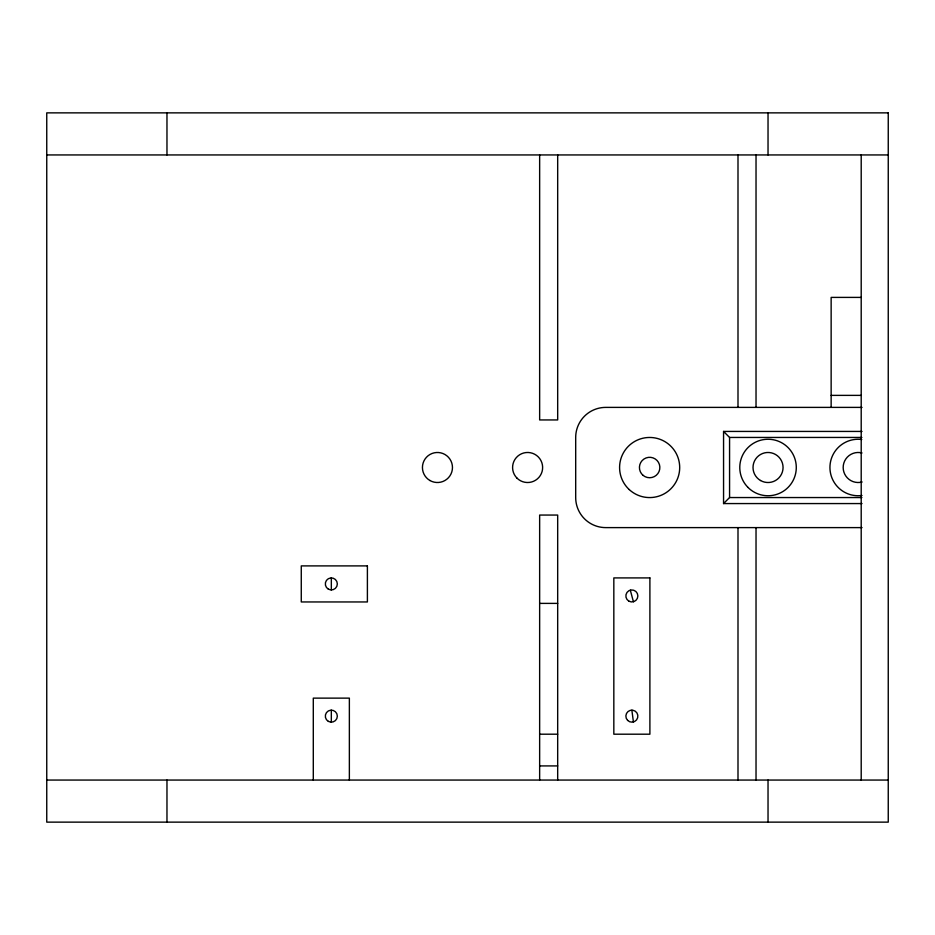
<?xml version="1.0" encoding="UTF-8"?>
<svg xmlns="http://www.w3.org/2000/svg" width="935" height="935" viewBox="0 0 935 935"><rect width="100%" height="100%" fill="white"/><g stroke="black" fill="none" stroke-linecap="round" stroke-linejoin="round"><path stroke-width="1.4" d="M862.012 431.432L723.561 431.432L723.561 503.568L729.569 497.549L861.883 497.549M46.75 154.941L888.25 154.941M861.205 297.4L831.145 297.4L831.145 407.391M831.145 395.376L861.205 395.376M862.035 407.391L605.751 407.391A30.049 30.049 0 0 0 575.691 437.451L575.691 497.549A30.049 30.049 0 0 0 605.751 527.609L862.035 527.609M723.561 431.432L729.569 437.451L861.883 437.451M723.561 503.568L862.012 503.568M539.647 603.391L557.681 603.391M539.647 734.197L557.681 734.197M539.647 765.917L557.681 765.917M46.75 780.059L888.25 780.059M630.307 590.137L633.416 601.754M631.861 710.144L633.416 721.972M861.205 154.941L861.205 780.059M768.032 112.866L768.032 154.941M768.032 780.059L768.032 822.134M756.029 154.941L756.029 407.391M756.029 527.609L756.029 780.059M737.995 154.941L737.995 407.391M737.995 527.609L737.995 780.059M729.569 437.451L729.569 497.549M557.681 154.941L557.681 419.944L539.647 419.944L539.647 154.941M557.681 780.059L557.681 515.056L539.647 515.056L539.647 780.059M349.363 780.059L349.363 698.129L313.295 698.129L313.295 780.059M331.329 577.912L331.329 589.938M331.329 710.144L331.329 722.171M166.968 112.866L166.968 154.941M166.968 780.059L166.968 822.134M862.152 481.992A15.03 15.03 0 0 1 843.171 467.558A15.03 15.03 0 0 1 862.023 452.972M862 495.492A28.249 28.249 0 0 1 829.941 467.617A28.249 28.249 0 0 1 861.766 439.473M888.25 112.866L46.75 112.866L46.75 822.134L888.25 822.134L888.25 112.866M367.397 565.897L301.269 565.897L301.269 601.953L367.397 601.953L367.397 565.897M649.895 577.912L613.827 577.912L613.827 734.197L649.895 734.197L649.895 577.912M328.325 589.132A6.007 6.007 0 0 0 337.336 583.919A6.007 6.007 0 0 0 328.325 578.718A6.007 6.007 0 0 0 328.325 589.132M328.325 721.364A6.007 6.007 0 0 0 337.336 716.163A6.007 6.007 0 0 0 328.325 710.951A6.007 6.007 0 0 0 328.325 721.364M627.619 720.406A6.007 6.007 0 0 0 637.67 717.718A6.007 6.007 0 0 0 630.307 710.355A6.007 6.007 0 0 0 627.619 720.406M628.858 601.147A6.007 6.007 0 0 0 637.869 595.946A6.007 6.007 0 0 0 628.858 590.745A6.007 6.007 0 0 0 628.858 601.147M429.936 480.508A15.03 15.03 0 0 0 452.47 467.5A15.03 15.03 0 0 0 429.936 454.492A15.03 15.03 0 0 0 429.936 480.508M516.985 478.124A15.03 15.03 0 0 0 542.125 471.392A15.03 15.03 0 0 0 523.717 452.984A15.03 15.03 0 0 0 516.985 478.124M748.058 487.474A28.249 28.249 0 0 0 795.323 474.816A28.249 28.249 0 0 0 760.728 440.21A28.249 28.249 0 0 0 748.058 487.474M760.517 480.508A15.03 15.03 0 0 0 783.062 467.5A15.03 15.03 0 0 0 760.517 454.492A15.03 15.03 0 0 0 760.517 480.508M629.197 489.543A30.049 30.049 0 0 0 678.939 474.22A30.049 30.049 0 0 0 640.802 438.796A30.049 30.049 0 0 0 629.197 489.543M643.128 475.389A10.215 10.215 0 0 0 659.713 469.23A10.215 10.215 0 0 0 646.085 457.94A10.215 10.215 0 0 0 643.128 475.389"/></g></svg>
